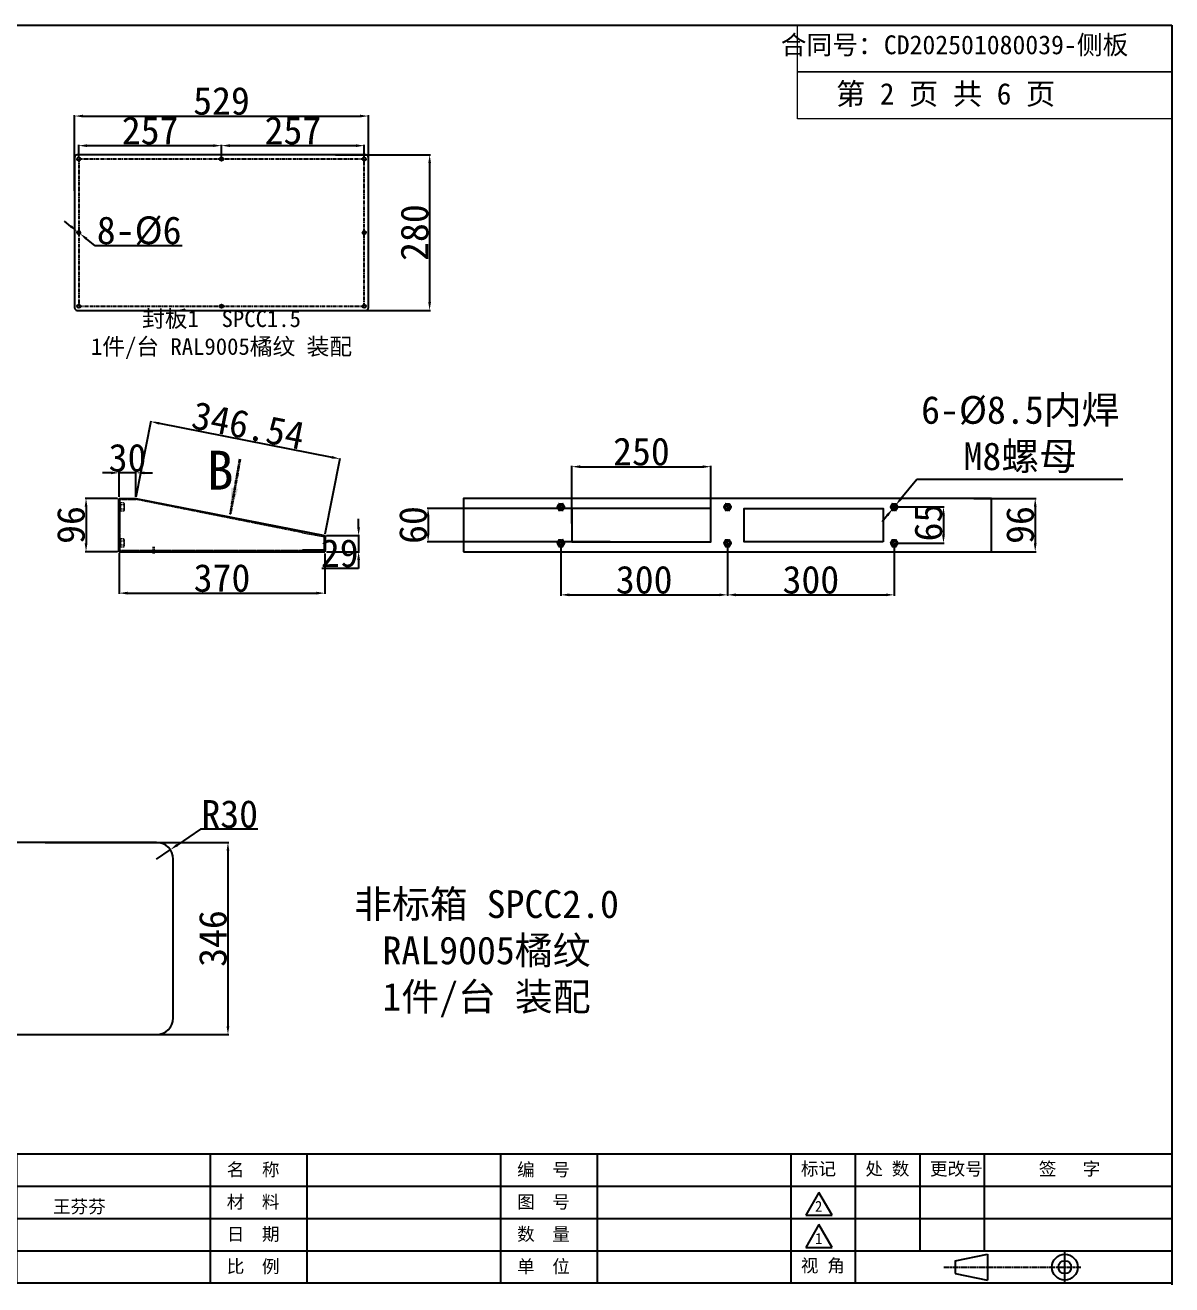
# Model space of a CAD drawing. Header units: millimetres. Extents: x 7760 to 23106, y -3343 to 6769.
# Drawn here: x 17479 to 19543, y 3374 to 5642 of the extents above; entities that cross this region are included whole.
import ezdxf

# ---------------------------------------------------------------- set-up
doc = ezdxf.new("R2010")
doc.units = ezdxf.units.MM
for name, pattern in [('ACAD_ISO04W100', [30, 24, -3, 0, -3]), ('ACAD_ISO08W100', [36, 24, -3, 6, -3]), ('ACBSITGL', [3, 2, -1]), ('ACISOWELD', [3, 2, -1]), ('AD_LTYPE6 0 mm', [16, 13, -1, 1, -1]), ('CENTER', [10.16, 6.35, -1.27, 1.27, -1.27]), ('DASHED', [0.75, 0.5, -0.25]), ('HIDDEN', [1.905, 1.27, -0.635]), ('PHANTOM', [12.7, 6.35, -1.27, 1.27, -1.27, 1.27, -1.27])]:
    doc.linetypes.add(name, pattern=pattern)
for name, color, linetype in [('6文字层', 3, 'Continuous'), ('shixian', 7, 'Continuous'), ('tukuang', 7, 'Continuous'), ('xuxian1', 6, 'ACAD_ISO04W100'), ('zhongxingxian', 1, 'ACAD_ISO08W100'), ('标注', 136, 'Continuous')]:
    doc.layers.add(name, color=color, linetype=linetype)
for name, color, linetype, lineweight in [('ACADxuxian1', 6, 'AD_LTYPE6 0 mm', 0), ('ACAD注释层', 3, 'Continuous', 0), ('图框', 7, 'Continuous', 15)]:
    doc.layers.add(name, color=color, linetype=linetype, lineweight=lineweight)
doc.styles.add('SLDTEXTSTYLE0', font='')
doc.styles.get("Standard").update_dxf_attribs({"font": ''})
doc.styles.get('SLDTEXTSTYLE0').set_extended_font_data('宋体')
doc.styles.get('Standard').set_extended_font_data('SimSun')
doc.dimstyles.new('50#', dxfattribs={"dimtxt": 50, "dimasz": 15, "dimexe": 1.5, "dimexo": 3, "dimgap": 2, "dimtad": 1, "dimtoh": 1, "dimzin": 12, "dimdsep": 46, "dimtxsty": 'Standard', "dimcen": 20, "dimclrd": 3, "dimclre": 3, "dimclrt": 7, "dimadec": 0, "dimazin": 3, "dimtfac": 1, "dimtmove": 0, "dimatfit": 3, "dimfxl": 0, "dimarcsym": 0})

# ---------------------------------------------------------------- blocks, each defined once
blk = doc.blocks.new('*D62')
at = {"color": 3, "lineweight": -2}
for p, q in [((17645.6, 4790.1), (17587.4, 4790.1)), ((17588.9, 4775.1), (17588.9, 4709.1)), ((17645.6, 4694.1), (17587.4, 4694.1))]:
    blk.add_line(p, q, dxfattribs=at)
at = {"color": 3}
for points in [[(17591.4, 4775.1), (17586.4, 4775.1), (17588.9, 4790.1)], [(17586.4, 4709.1), (17591.4, 4709.1), (17588.9, 4694.1)]]:
    blk.add_solid(points, dxfattribs=at)
at = {"layer": 'Defpoints', "color": 0}
for p in [(17648.6, 4790.1), (17588.9, 4694.1), (17648.6, 4694.1)]:
    blk.add_point(p, dxfattribs=at)
at = {"color": 7, "insert": (17561.9, 4742.1), "char_height": 50, "attachment_point": 5, "rotation": 90}
blk.add_mtext('96', dxfattribs=at)
blk = doc.blocks.new('*D63')
at = {"color": 3, "lineweight": -2}
for p, q in [((17648.6, 4692.1), (17648.6, 4618)), ((18018.6, 4691.1), (18018.6, 4618)), ((17663.6, 4619.5), (18003.6, 4619.5))]:
    blk.add_line(p, q, dxfattribs=at)
at = {"color": 3}
for points in [[(17663.6, 4622), (17663.6, 4617), (17648.6, 4619.5)], [(18003.6, 4617), (18003.6, 4622), (18018.6, 4619.5)]]:
    blk.add_solid(points, dxfattribs=at)
at = {"layer": 'Defpoints', "color": 0}
for p in [(17648.6, 4695.1), (18018.6, 4694.1), (18018.6, 4619.5)]:
    blk.add_point(p, dxfattribs=at)
at = {"color": 7, "insert": (17833.6, 4646.5), "char_height": 50, "attachment_point": 5}
blk.add_mtext('370', dxfattribs=at)
blk = doc.blocks.new('*D64')
at = {"color": 3, "lineweight": -2}
for p, q in [((17794.7, 4194.5), (17752.9, 4166)), ((17898.1, 4194.5), (17794.7, 4194.5)), ((17715.8, 4140.7), (17740.5, 4157.6))]:
    blk.add_line(p, q, dxfattribs=at)
at = {"color": 3}
blk.add_solid([(17751.5, 4168.1), (17754.4, 4164), (17740.5, 4157.6)], dxfattribs=at)
at = {"layer": 'Defpoints', "color": 0}
for p in [(17740.5, 4157.6), (17715.8, 4140.7)]:
    blk.add_point(p, dxfattribs=at)
at = {"color": 7, "insert": (17847.4, 4221.5), "char_height": 50, "attachment_point": 5}
blk.add_mtext('R30', dxfattribs=at)
blk = doc.blocks.new('*D65')
at = {"color": 3, "lineweight": -2}
for p, q in [((17679.2, 4793), (17706.1, 4929.6)), ((17720.5, 4925.2), (18031.1, 4864)), ((18019.2, 4726), (18046.1, 4862.6))]:
    blk.add_line(p, q, dxfattribs=at)
at = {"color": 3}
for points in [[(17721, 4927.7), (17720, 4922.8), (17705.8, 4928.1)], [(18030.6, 4861.6), (18031.6, 4866.5), (18045.8, 4861.1)]]:
    blk.add_solid(points, dxfattribs=at)
at = {"layer": 'Defpoints', "color": 0}
for p in [(18045.8, 4861.1), (17678.6, 4790.1), (18018.6, 4723.1)]:
    blk.add_point(p, dxfattribs=at)
at = {"color": 7, "insert": (17881, 4921.1), "char_height": 50, "attachment_point": 5, "rotation": 348.8522}
blk.add_mtext('346.54', dxfattribs=at)
blk = doc.blocks.new('*D72')
at = {"color": 3, "lineweight": -2}
for p, q in [((17568.2, 5343.7), (17568.2, 5479.8)), ((17583.2, 5478.3), (18082.2, 5478.3)), ((18097.2, 5343.7), (18097.2, 5479.8))]:
    blk.add_line(p, q, dxfattribs=at)
at = {"color": 3}
for points in [[(17583.2, 5480.8), (17583.2, 5475.8), (17568.2, 5478.3)], [(18082.2, 5475.8), (18082.2, 5480.8), (18097.2, 5478.3)]]:
    blk.add_solid(points, dxfattribs=at)
at = {"layer": 'Defpoints', "color": 0}
for p in [(18097.2, 5478.3), (17568.2, 5340.7), (18097.2, 5340.7)]:
    blk.add_point(p, dxfattribs=at)
at = {"color": 7, "insert": (17832.7, 5505.3), "char_height": 50, "attachment_point": 5}
blk.add_mtext('529', dxfattribs=at)
blk = doc.blocks.new('*D73')
at = {"color": 3, "lineweight": -2}
for p, q in [((18037.9, 5408.5), (18208.8, 5408.5)), ((18207.3, 5393.5), (18207.3, 5143.5)), ((18037.9, 5128.5), (18208.8, 5128.5))]:
    blk.add_line(p, q, dxfattribs=at)
at = {"color": 3}
for points in [[(18209.8, 5393.5), (18204.8, 5393.5), (18207.3, 5408.5)], [(18204.8, 5143.5), (18209.8, 5143.5), (18207.3, 5128.5)]]:
    blk.add_solid(points, dxfattribs=at)
at = {"layer": 'Defpoints', "color": 0}
for p in [(18034.9, 5408.5), (18034.9, 5128.5), (18207.3, 5128.5)]:
    blk.add_point(p, dxfattribs=at)
at = {"color": 7, "insert": (18180.3, 5268.5), "char_height": 50, "attachment_point": 5, "rotation": 90}
blk.add_mtext('280', dxfattribs=at)
blk = doc.blocks.new('*D74')
at = {"color": 3, "lineweight": -2}
for p, q in [((17575.7, 5404), (17575.7, 5426.5)), ((17590.7, 5425), (17817.7, 5425)), ((17832.7, 5404), (17832.7, 5426.5))]:
    blk.add_line(p, q, dxfattribs=at)
at = {"color": 3}
for points in [[(17590.7, 5427.5), (17590.7, 5422.5), (17575.7, 5425)], [(17817.7, 5422.5), (17817.7, 5427.5), (17832.7, 5425)]]:
    blk.add_solid(points, dxfattribs=at)
at = {"layer": 'Defpoints', "color": 0}
for p in [(17832.7, 5425), (17575.7, 5401), (17832.7, 5401)]:
    blk.add_point(p, dxfattribs=at)
at = {"color": 7, "insert": (17704.2, 5452), "char_height": 50, "attachment_point": 5}
blk.add_mtext('257', dxfattribs=at)
blk = doc.blocks.new('*D75')
at = {"color": 3, "lineweight": -2}
for p, q in [((17832.7, 5404), (17832.7, 5426.5)), ((17847.7, 5425), (18074.7, 5425)), ((18089.7, 5404), (18089.7, 5426.5))]:
    blk.add_line(p, q, dxfattribs=at)
at = {"color": 3}
for points in [[(17847.7, 5427.5), (17847.7, 5422.5), (17832.7, 5425)], [(18074.7, 5422.5), (18074.7, 5427.5), (18089.7, 5425)]]:
    blk.add_solid(points, dxfattribs=at)
at = {"layer": 'Defpoints', "color": 0}
for p in [(18089.7, 5425), (17832.7, 5401), (18089.7, 5401)]:
    blk.add_point(p, dxfattribs=at)
at = {"color": 7, "insert": (17961.2, 5452), "char_height": 50, "attachment_point": 5}
blk.add_mtext('257', dxfattribs=at)
blk = doc.blocks.new('*D78')
at = {"color": 3, "lineweight": -2}
for p, q in [((17561.7, 5279.7), (17550, 5289.1)), ((17573.4, 5270.3), (17578, 5266.6)), ((17605.4, 5244.6), (17589.7, 5257.2)), ((17761.6, 5244.6), (17605.4, 5244.6))]:
    blk.add_line(p, q, dxfattribs=at)
at = {"color": 3}
for points in [[(17560.1, 5277.8), (17563.2, 5281.7), (17573.4, 5270.3)], [(17591.3, 5259.2), (17588.2, 5255.3), (17578, 5266.6)]]:
    blk.add_solid(points, dxfattribs=at)
at = {"layer": 'Defpoints', "color": 0}
for p in [(17573.4, 5270.3), (17578, 5266.6)]:
    blk.add_point(p, dxfattribs=at)
at = {"color": 7, "insert": (17684.5, 5271.6), "char_height": 50, "attachment_point": 5}
blk.add_mtext('8-%%c6', dxfattribs=at)
blk = doc.blocks.new('*D79')
at = {"color": 3, "lineweight": -2}
for p, q in [((17515.3, 4170.7), (17845.8, 4170.7)), ((17844.3, 4155.7), (17844.3, 3839.7)), ((17515.3, 3824.7), (17845.8, 3824.7))]:
    blk.add_line(p, q, dxfattribs=at)
at = {"color": 3}
for points in [[(17846.8, 4155.7), (17841.8, 4155.7), (17844.3, 4170.7)], [(17841.8, 3839.7), (17846.8, 3839.7), (17844.3, 3824.7)]]:
    blk.add_solid(points, dxfattribs=at)
at = {"layer": 'Defpoints', "color": 0}
for p in [(17512.3, 4170.7), (17512.3, 3824.7), (17844.3, 3824.7)]:
    blk.add_point(p, dxfattribs=at)
at = {"color": 7, "insert": (17817.3, 3997.7), "char_height": 50, "attachment_point": 5, "rotation": 90}
blk.add_mtext('346', dxfattribs=at)
blk = doc.blocks.new('*D80')
at = {"color": 3, "lineweight": -2}
for p, q in [((18463.5, 4745.1), (18463.5, 4848.6)), ((18478.5, 4847.1), (18698.5, 4847.1)), ((18713.5, 4745.1), (18713.5, 4848.6))]:
    blk.add_line(p, q, dxfattribs=at)
at = {"color": 3}
for points in [[(18478.5, 4849.6), (18478.5, 4844.6), (18463.5, 4847.1)], [(18698.5, 4844.6), (18698.5, 4849.6), (18713.5, 4847.1)]]:
    blk.add_solid(points, dxfattribs=at)
at = {"layer": 'Defpoints', "color": 0}
for p in [(18713.5, 4847.1), (18463.5, 4742.1), (18713.5, 4742.1)]:
    blk.add_point(p, dxfattribs=at)
at = {"color": 7, "insert": (18588.5, 4874.1), "char_height": 50, "attachment_point": 5}
blk.add_mtext('250', dxfattribs=at)
blk = doc.blocks.new('*D81')
at = {"color": 3, "lineweight": -2}
for p, q in [((18532.2, 4772.1), (18203.1, 4772.1)), ((18204.6, 4757.1), (18204.6, 4727.1)), ((18532.2, 4712.1), (18203.1, 4712.1))]:
    blk.add_line(p, q, dxfattribs=at)
at = {"color": 3}
for points in [[(18207.1, 4757.1), (18202.1, 4757.1), (18204.6, 4772.1)], [(18202.1, 4727.1), (18207.1, 4727.1), (18204.6, 4712.1)]]:
    blk.add_solid(points, dxfattribs=at)
at = {"layer": 'Defpoints', "color": 0}
for p in [(18535.2, 4772.1), (18204.6, 4712.1), (18535.2, 4712.1)]:
    blk.add_point(p, dxfattribs=at)
at = {"color": 7, "insert": (18177.6, 4742.1), "char_height": 50, "attachment_point": 5, "rotation": 90}
blk.add_mtext('60', dxfattribs=at)
blk = doc.blocks.new('*D82')
at = {"color": 3, "lineweight": -2}
for p, q in [((18443.5, 4706.6), (18443.5, 4614.9)), ((18743.5, 4706.6), (18743.5, 4614.9)), ((18458.5, 4616.4), (18728.5, 4616.4))]:
    blk.add_line(p, q, dxfattribs=at)
at = {"color": 3}
for points in [[(18458.5, 4618.9), (18458.5, 4613.9), (18443.5, 4616.4)], [(18728.5, 4613.9), (18728.5, 4618.9), (18743.5, 4616.4)]]:
    blk.add_solid(points, dxfattribs=at)
at = {"layer": 'Defpoints', "color": 0}
for p in [(18443.5, 4709.6), (18743.5, 4709.6), (18743.5, 4616.4)]:
    blk.add_point(p, dxfattribs=at)
at = {"color": 7, "insert": (18593.5, 4643.4), "char_height": 50, "attachment_point": 5}
blk.add_mtext('300', dxfattribs=at)
blk = doc.blocks.new('*D83')
at = {"color": 3, "lineweight": -2}
for p, q in [((18743.5, 4706.6), (18743.5, 4614.9)), ((19043.5, 4706.6), (19043.5, 4614.9)), ((18758.5, 4616.4), (19028.5, 4616.4))]:
    blk.add_line(p, q, dxfattribs=at)
at = {"color": 3}
for points in [[(18758.5, 4618.9), (18758.5, 4613.9), (18743.5, 4616.4)], [(19028.5, 4613.9), (19028.5, 4618.9), (19043.5, 4616.4)]]:
    blk.add_solid(points, dxfattribs=at)
at = {"layer": 'Defpoints', "color": 0}
for p in [(18743.5, 4709.6), (19043.5, 4709.6), (19043.5, 4616.4)]:
    blk.add_point(p, dxfattribs=at)
at = {"color": 7, "insert": (18893.5, 4643.4), "char_height": 50, "attachment_point": 5}
blk.add_mtext('300', dxfattribs=at)
blk = doc.blocks.new('*D84')
at = {"color": 3, "lineweight": -2}
for p, q in [((19084, 4824.1), (19055.7, 4789.5)), ((19455, 4824.1), (19084, 4824.1)), ((19040.8, 4771.3), (19046.2, 4777.9)), ((19031.3, 4759.7), (19021.8, 4748.1))]:
    blk.add_line(p, q, dxfattribs=at)
at = {"color": 3}
for points in [[(19053.7, 4791.1), (19057.6, 4787.9), (19046.2, 4777.9)], [(19033.2, 4758.1), (19029.4, 4761.2), (19040.8, 4771.3)]]:
    blk.add_solid(points, dxfattribs=at)
at = {"layer": 'Defpoints', "color": 0}
for p in [(19040.8, 4771.3), (19046.2, 4777.9)]:
    blk.add_point(p, dxfattribs=at)
at = {"color": 7, "insert": (19270.5, 4904.9), "char_height": 50, "attachment_point": 5}
blk.add_mtext('6-%%c8.5内焊\\PM8螺母', dxfattribs=at)
blk = doc.blocks.new('*D85')
at = {"color": 3, "lineweight": -2}
for p, q in [((17633.6, 4836), (17618.6, 4836)), ((17648.6, 4793.1), (17648.6, 4837.5)), ((17678.6, 4836), (17648.6, 4836)), ((17678.6, 4793.1), (17678.6, 4837.5)), ((17693.6, 4836), (17708.6, 4836))]:
    blk.add_line(p, q, dxfattribs=at)
at = {"color": 3}
for points in [[(17633.6, 4833.5), (17633.6, 4838.5), (17648.6, 4836)], [(17693.6, 4838.5), (17693.6, 4833.5), (17678.6, 4836)]]:
    blk.add_solid(points, dxfattribs=at)
at = {"layer": 'Defpoints', "color": 0}
for p in [(17648.6, 4836), (17648.6, 4790.1), (17678.6, 4790.1)]:
    blk.add_point(p, dxfattribs=at)
at = {"color": 7, "insert": (17663.6, 4863), "char_height": 50, "attachment_point": 5}
blk.add_mtext('30', dxfattribs=at)
blk = doc.blocks.new('JDJH')
for p, q in [((12358.9, 1732.7), (12358.9, 1997.3)), ((12557.3, 1732.7), (12557.3, 1997.3)), ((12954.3, 1732.7), (12954.3, 1997.3)), ((13152.7, 1732.7), (13152.7, 1997.3)), ((13549.7, 1732.7), (13549.7, 1997.3)), ((13748.1, 1732.7), (13748.1, 1997.3)), ((14145.1, 1732.7), (14145.1, 1997.3)), ((14277.4, 1732.7), (14277.4, 1997.3)), ((14409.7, 1798.8), (14409.7, 1997.3)), ((14542, 1798.8), (14542, 1997.3)), ((14925.7, 1931.2), (12358.9, 1931.2)), ((14202.2, 1919.2), (14175.2, 1872.5)), ((14229.1, 1872.5), (14202.2, 1919.2)), ((14925.7, 1865), (12358.9, 1865)), ((14175.2, 1872.5), (14229.1, 1872.5)), ((14202.2, 1853.1), (14175.2, 1806.3)), ((14229.1, 1806.3), (14202.2, 1853.1)), ((14925.7, 1798.8), (12358.9, 1798.8)), ((14175.2, 1806.3), (14229.1, 1806.3)), ((14481.6, 1779), (14547.8, 1792.2)), ((14547.8, 1792.2), (14547.8, 1739.3)), ((14706.4, 1732.7), (14706.4, 1798.8)), ((14481.6, 1779), (14481.6, 1752.5)), ((14481.6, 1752.5), (14547.8, 1739.3))]:
    blk.add_line(p, q)
for radius in [26.5, 13.2]:
    blk.add_circle((14706.4, 1765.8), radius)
at = {"layer": 'tukuang', "linetype": 'ByBlock'}
blk.add_line((14925.7, 1997.3), (11168, 1997.3), dxfattribs=at)
at = {"layer": 'xuxian1', "linetype": 'ByBlock'}
for p, q in [((11168, 1732.7), (11168, 4312.8)), ((11168, 4312.8), (14925.7, 4312.8)), ((11589.4, 4075), (11589.4, 4312.8)), ((14925.7, 4312.8), (14925.7, 1732.7)), ((11168, 4075), (11589.4, 4075)), ((14925.7, 1732.7), (11168, 1732.7))]:
    blk.add_line(p, q, dxfattribs=at)
at = {"layer": 'zhongxingxian', "ltscale": 0.5}
blk.add_line((14458.1, 1765.8), (14739.5, 1765.8), dxfattribs=at)
for s, p in [('2', (14194, 1879.4)), ('1', (14194, 1813.2))]:
    blk.add_text(s, height=22.3).set_placement(p)
at = {"insert": (11324.8, 1926.5), "char_height": 80, "width": 1615.999, "attachment_point": 1}
blk.add_mtext('{\\fSimSun|b0|i0|c134|p2;好夫满机柜}', dxfattribs=at)
at = {"layer": '6文字层', "insert": (11200.1, 4291.9), "char_height": 30, "width": 784.033, "attachment_point": 1}
blk.add_mtext('{\\fSimSun|b0|i0|c134|p2;\\W0.9;\\C1;需方供图与本图或有差\\P异,生产图以此图为准.\\P★ 现场若有嵌入安装\\P需求，务必提前声明。}', dxfattribs=at)
at = {"layer": 'shixian', "char_height": 26.46, "width": 238.071, "attachment_point": 1}
for s, insert in [('设  计', (12392.5, 1979.1)), ('名  称', (12987.9, 1979.1)), ('编  号', (13583.3, 1979.1)), ('标记', (14165.1, 1980.7)), ('处 数', (14297.4, 1980.7)), ('更改号', (14429.7, 1980.7)), ('签   字', (14652.9, 1980.7)), ('制  图', (12392.5, 1912.9)), ('材  料', (12987.9, 1912.9)), ('图  号', (13583.3, 1912.9)), ('王芬芬', (12631.5, 1903.3)), ('审  核', (12392.5, 1846.8)), ('日  期', (12987.9, 1846.8)), ('数  量', (13583.3, 1846.8)), ('工  艺', (12392.5, 1780.6)), ('比  例', (12987.9, 1780.6)), ('单  位', (13583.3, 1780.6)), ('视 角', (14165.1, 1782.2))]:
    blk.add_mtext(s, dxfattribs=dict(at, insert=insert))
blk = doc.blocks.new('*D156')
at = {"color": 3, "lineweight": -2}
for p, q in [((18079.5, 4738.1), (18079.5, 4753.1)), ((18021.6, 4723.1), (18081, 4723.1)), ((18079.5, 4723.1), (18079.5, 4694.1)), ((18021.6, 4694.1), (18081, 4694.1)), ((18079.5, 4679.1), (18079.5, 4664.1)), ((18079.5, 4664.1), (18013.5, 4664.1))]:
    blk.add_line(p, q, dxfattribs=at)
at = {"color": 3}
for points in [[(18077, 4738.1), (18082, 4738.1), (18079.5, 4723.1)], [(18082, 4679.1), (18077, 4679.1), (18079.5, 4694.1)]]:
    blk.add_solid(points, dxfattribs=at)
at = {"layer": 'Defpoints', "color": 0}
for p in [(18018.6, 4723.1), (18018.6, 4694.1), (18079.5, 4694.1)]:
    blk.add_point(p, dxfattribs=at)
at = {"color": 7, "insert": (18045.5, 4691.1), "char_height": 50, "attachment_point": 5}
blk.add_mtext('29', dxfattribs=at)
blk = doc.blocks.new('*D159')
at = {"color": 3, "lineweight": -2}
for p, q in [((19046.5, 4774.6), (19133.7, 4774.6)), ((19132.2, 4759.6), (19132.2, 4724.6)), ((19046.5, 4709.6), (19133.7, 4709.6))]:
    blk.add_line(p, q, dxfattribs=at)
at = {"color": 3}
for points in [[(19134.7, 4759.6), (19129.7, 4759.6), (19132.2, 4774.6)], [(19129.7, 4724.6), (19134.7, 4724.6), (19132.2, 4709.6)]]:
    blk.add_solid(points, dxfattribs=at)
at = {"layer": 'Defpoints', "color": 0}
for p in [(19043.5, 4774.6), (19043.5, 4709.6), (19132.2, 4709.6)]:
    blk.add_point(p, dxfattribs=at)
at = {"color": 7, "insert": (19105.2, 4746.6), "char_height": 50, "attachment_point": 5, "rotation": 90}
blk.add_mtext('65', dxfattribs=at)
blk = doc.blocks.new('*D160')
at = {"color": 3, "lineweight": -2}
for p, q in [((19187, 4790.1), (19298.8, 4790.1)), ((19297.3, 4775.1), (19297.3, 4709.1)), ((19187, 4694.1), (19298.8, 4694.1))]:
    blk.add_line(p, q, dxfattribs=at)
at = {"color": 3}
for points in [[(19299.8, 4775.1), (19294.8, 4775.1), (19297.3, 4790.1)], [(19294.8, 4709.1), (19299.8, 4709.1), (19297.3, 4694.1)]]:
    blk.add_solid(points, dxfattribs=at)
at = {"layer": 'Defpoints', "color": 0}
for p in [(19184, 4790.1), (19184, 4694.1), (19297.3, 4694.1)]:
    blk.add_point(p, dxfattribs=at)
at = {"color": 7, "insert": (19270.3, 4742.1), "char_height": 50, "attachment_point": 5, "rotation": 90}
blk.add_mtext('96', dxfattribs=at)
blk = doc.blocks.new('SW_CENTERMARKSYMBOL_0')
at = {"layer": '图框', "color": 0}
for p, q in [((-5, 0), (-6.75, 0)), ((0, 0), (-2.5, 0)), ((0, 5), (0, 6.75)), ((0, 0), (0, 2.5)), ((0, 0), (0, -2.5)), ((0, 0), (2.5, 0)), ((5, 0), (6.75, 0)), ((0, -5), (0, -6.75))]:
    blk.add_line(p, q, dxfattribs=at)
blk = doc.blocks.new('zw$1F4F')
at = {"color": 2, "linetype": 'DASHED', "lineweight": 15}
for radius in [6.12, 4, 3.32]:
    blk.add_circle((7.5, 6.8), radius, dxfattribs=at)
for points, knots in [([(3.8, 13.2), (3.4, 12.7), (3.1, 12.2), (2.5, 11.1), (2.2, 10.6), (1.7, 9.7), (1.6, 9.5), (1.2, 8.9), (1.1, 8.6), (0.6, 7.8), (0.3, 7.3), (0, 6.8)], [0, 0, 0, 0, 0.25, 0.25, 0.5, 0.5, 0.625, 0.625, 0.75, 0.75, 1, 1, 1, 1]), ([(0, 6.8), (0.3, 6.2), (0.6, 5.7), (1.2, 4.6), (1.6, 4.1), (2, 3.2), (2.2, 3), (2.5, 2.4), (2.7, 2.1), (3.1, 1.3), (3.4, 0.8), (3.8, 0.2)], [0, 0, 0, 0, 0.25, 0.25, 0.5, 0.5, 0.625, 0.625, 0.75, 0.75, 1, 1, 1, 1]), ([(3.8, 13.2), (4.4, 13.2), (5, 13.2), (6.2, 13.2), (6.9, 13.2), (8.1, 13.2), (8.8, 13.2), (10, 13.2), (10.7, 13.2), (11.3, 13.2)], [0, 0, 0, 0, 0.25, 0.25, 0.5, 0.5, 0.75, 0.75, 1, 1, 1, 1]), ([(3.8, 0.2), (4.4, 0.2), (5, 0.2), (6.2, 0.2), (6.9, 0.2), (8.1, 0.2), (8.8, 0.2), (10, 0.2), (10.7, 0.2), (11.3, 0.2)], [0, 0, 0, 0, 0.25, 0.25, 0.5, 0.5, 0.75, 0.75, 1, 1, 1, 1]), ([(15, 6.8), (14.7, 7.3), (14.4, 7.8), (13.8, 8.9), (13.5, 9.4), (13, 10.3), (12.8, 10.5), (12.5, 11.1), (12.3, 11.4), (11.9, 12.2), (11.6, 12.7), (11.3, 13.2)], [0, 0, 0, 0, 0.25, 0.25, 0.5, 0.5, 0.625, 0.625, 0.75, 0.75, 1, 1, 1, 1]), ([(11.3, 0.2), (11.6, 0.8), (11.9, 1.3), (12.5, 2.4), (12.8, 2.9), (13.3, 3.8), (13.5, 4), (13.8, 4.6), (13.9, 4.9), (14.4, 5.7), (14.7, 6.2), (15, 6.8)], [0, 0, 0, 0, 0.25, 0.25, 0.5, 0.5, 0.625, 0.625, 0.75, 0.75, 1, 1, 1, 1])]:
    blk.add_open_spline(points, degree=3, knots=knots, dxfattribs=at)
at = {"layer": '标注', "color": 2, "linetype": 'DASHED'}
blk.add_blockref('SW_CENTERMARKSYMBOL_0', (7.5, 6.8), dxfattribs=at)
blk = doc.blocks.new('zw$A5A8')
at = {"color": 2, "linetype": 'ACISOWELD', "lineweight": 15}
for p, q in [((1.4, 6.8), (0, 6)), ((0, 6), (0, 0.8)), ((0, 0.8), (1.4, 0)), ((1.4, 6.8), (13.6, 6.8)), ((1.4, 0), (13.6, 0)), ((3.8, 6), (3.8, 0.8)), ((11.3, 6), (11.3, 0.8)), ((15, 6), (13.6, 6.8)), ((13.6, 0), (15, 0.8)), ((15, 6), (15, 0.8))]:
    blk.add_line(p, q, dxfattribs=at)
for points, knots in [([(0, 6), (0.3, 6.2), (0.6, 6.3), (1.2, 6.5), (1.6, 6.6), (2, 6.6), (2.2, 6.6), (2.5, 6.5), (2.7, 6.5), (3.1, 6.3), (3.4, 6.2), (3.8, 6)], [0, 0, 0, 0, 0.25, 0.25, 0.5, 0.5, 0.625, 0.625, 0.75, 0.75, 1, 1, 1, 1]), ([(3.8, 0.8), (3.4, 0.6), (3.1, 0.5), (2.5, 0.3), (2.2, 0.2), (1.7, 0.2), (1.6, 0.2), (1.2, 0.3), (1.1, 0.3), (0.6, 0.5), (0.3, 0.6), (0, 0.8)], [0, 0, 0, 0, 0.25, 0.25, 0.5, 0.5, 0.625, 0.625, 0.75, 0.75, 1, 1, 1, 1]), ([(3.8, 6), (4.4, 6.2), (5, 6.3), (6.2, 6.5), (6.9, 6.6), (8.1, 6.6), (8.8, 6.5), (10, 6.3), (10.7, 6.2), (11.3, 6)], [0, 0, 0, 0, 0.25, 0.25, 0.5, 0.5, 0.75, 0.75, 1, 1, 1, 1]), ([(3.8, 0.8), (4.4, 0.6), (5, 0.5), (6.2, 0.3), (6.9, 0.2), (8.1, 0.2), (8.8, 0.3), (10, 0.5), (10.7, 0.6), (11.3, 0.8)], [0, 0, 0, 0, 0.25, 0.25, 0.5, 0.5, 0.75, 0.75, 1, 1, 1, 1]), ([(11.3, 6), (11.6, 6.2), (11.9, 6.3), (12.5, 6.5), (12.8, 6.6), (13.3, 6.6), (13.5, 6.6), (13.8, 6.5), (13.9, 6.5), (14.4, 6.3), (14.7, 6.2), (15, 6)], [0, 0, 0, 0, 0.25, 0.25, 0.5, 0.5, 0.625, 0.625, 0.75, 0.75, 1, 1, 1, 1]), ([(15, 0.8), (14.7, 0.6), (14.4, 0.5), (13.8, 0.3), (13.5, 0.2), (13, 0.2), (12.8, 0.2), (12.5, 0.3), (12.3, 0.3), (11.9, 0.5), (11.6, 0.6), (11.3, 0.8)], [0, 0, 0, 0, 0.25, 0.25, 0.5, 0.5, 0.625, 0.625, 0.75, 0.75, 1, 1, 1, 1])]:
    blk.add_open_spline(points, degree=3, knots=knots, dxfattribs=at)

msp = doc.modelspace()

# ---------------------------------------------------------------- linework, layer by layer
at = {"color": 0, "linetype": 'HIDDEN', "lineweight": 18}
msp.add_line((17865.718, 4860.8709), (17848.1385, 4760.8033), dxfattribs=at)
msp.add_line((17865.718, 4860.8709), (17848.1385, 4760.8033), dxfattribs=at)
at = {"color": 0, "linetype": 'PHANTOM', "lineweight": 35}
msp.add_line((17865.718, 4860.8709), (17848.1385, 4760.8033), dxfattribs=at)
at = {"color": 7, "linetype": 'Continuous', "lineweight": 35}
for p, q in [((17648.5901, 4696.0677), (17648.5901, 4790.0677)), ((18018.5901, 4723.0677), (18018.5901, 4696.0677)), ((17648.5901, 4694.0677), (17648.5901, 4696.0677)), ((17688.5901, 4694.0677), (17648.5901, 4694.0677)), ((17978.5901, 4694.0677), (17688.5901, 4694.0677)), ((18018.5901, 4696.0677), (17978.5901, 4696.0677)), ((18018.5901, 4694.0677), (17978.5901, 4694.0677)), ((18018.5901, 4694.0677), (18018.5901, 4696.0677))]:
    msp.add_line(p, q, dxfattribs=at)
for p, q in [((17648.5901, 4790.0677), (17678.5901, 4790.0677)), ((17678.5901, 4790.0677), (18018.5901, 4723.0677))]:
    msp.add_line(p, q)
at = {"color": 7, "linetype": 'HIDDEN', "lineweight": 18}
for p, q in [((17648.5901, 4788.0677), (17678.5901, 4788.0677)), ((17650.5901, 4696.0677), (17650.5901, 4787.6857)), ((17978.5901, 4728.0641), (17678.5901, 4788.0677)), ((18016.5901, 4721.3885), (18016.5901, 4696.0677)), ((17688.5901, 4696.0677), (17648.5901, 4696.0677)), ((17978.5901, 4696.0677), (17688.5901, 4696.0677)), ((17718.5901, 4694.0677), (17718.5901, 4696.0677)), ((17968.5901, 4696.0677), (17968.5901, 4694.0677))]:
    msp.add_line(p, q, dxfattribs=at)
at = {"color": 1, "linetype": 'CENTER', "lineweight": 35}
msp.add_line((17711.0901, 4690.5269), (17711.0901, 4703.124), dxfattribs=at)
for points in [[(17573.1932, 5128.4664), (18092.1932, 5128.4664, 0.414213562), (18097.1932, 5133.4664), (18097.1932, 5403.4664, 0.414213562), (18092.1932, 5408.4664), (17573.1932, 5408.4664, 0.414213562), (17568.1932, 5403.4664), (17568.1932, 5133.4664, 0.414213562)], [(16825.7638, 3824.6932), (17715.7638, 3824.6932, 0.414213562), (17745.7638, 3854.6932), (17745.7638, 4140.6932, 0.414213562), (17715.7638, 4170.6932), (16825.7638, 4170.6932, 0.414213562), (16795.7638, 4140.6932), (16795.7638, 3854.6932, 0.414213562)]]:
    msp.add_lwpolyline(points, format="xyb", close=True)
at = {"color": 1, "linetype": 'CENTER'}
msp.add_lwpolyline([(17575.6932, 5135.9664), (18089.6932, 5135.9664), (18089.6932, 5400.9664), (17575.6932, 5400.9664)], close=True, dxfattribs=at)
for points in [[(18268.4937, 4694.0677), (19218.4937, 4694.0677), (19218.4937, 4790.0677), (18268.4937, 4790.0677)], [(18463.4937, 4712.0677), (18713.4937, 4712.0677), (18713.4937, 4772.0677), (18463.4937, 4772.0677)], [(19023.4937, 4712.0677), (18773.4937, 4712.0677), (18773.4937, 4772.0677), (19023.4937, 4772.0677)]]:
    msp.add_lwpolyline(points, close=True)
at = {"color": 2, "linetype": 'ACBSITGL'}
for points in [[(18449.6669, 4774.5677), (18446.5803, 4779.9138), (18440.4071, 4779.9138), (18437.3205, 4774.5677), (18440.4071, 4769.2216), (18446.5803, 4769.2216)], [(18749.6669, 4774.5677), (18746.5803, 4779.9138), (18740.4071, 4779.9138), (18737.3205, 4774.5677), (18740.4071, 4769.2216), (18746.5803, 4769.2216)], [(19049.6669, 4774.5677), (19046.5803, 4779.9138), (19040.4071, 4779.9138), (19037.3205, 4774.5677), (19040.4071, 4769.2216), (19046.5803, 4769.2216)], [(18449.6669, 4709.5677), (18446.5803, 4704.2216), (18440.4071, 4704.2216), (18437.3205, 4709.5677), (18440.4071, 4714.9138), (18446.5803, 4714.9138)], [(18749.6669, 4709.5677), (18746.5803, 4704.2216), (18740.4071, 4704.2216), (18737.3205, 4709.5677), (18740.4071, 4714.9138), (18746.5803, 4714.9138)], [(19049.6669, 4709.5677), (19046.5803, 4704.2216), (19040.4071, 4704.2216), (19037.3205, 4709.5677), (19040.4071, 4714.9138), (19046.5803, 4714.9138)]]:
    msp.add_lwpolyline(points, close=True, dxfattribs=at)
at = {"color": 7, "linetype": 'HIDDEN', "lineweight": 18, "flags": 128}
msp.add_lwpolyline([(17978.5901, 4728.0641), (17982.3148, 4727.4098), (17986.0036, 4726.7618), (17989.6209, 4726.1262), (17993.1321, 4725.5094), (17996.5032, 4724.9172), (17999.7018, 4724.3553), (18002.697, 4723.8291), (18005.4602, 4723.3437), (18007.9645, 4722.9037), (18010.186, 4722.5135), (18012.1031, 4722.1767), (18013.6976, 4721.8966), (18014.9538, 4721.6759), (18015.86, 4721.5167), (18016.4071, 4721.4206), (18016.5901, 4721.3885)], dxfattribs=at)
for centre, radius in [((17575.6932, 5400.9664), 3), ((17832.6932, 5400.9664), 3), ((18089.6932, 5400.9664), 3), ((17575.6932, 5268.4664), 3), ((18089.6932, 5268.4664), 3), ((17575.6932, 5135.9664), 3), ((17832.6932, 5135.9664), 3), ((18089.6932, 5135.9664), 3), ((18443.4937, 4774.5677), 4.25), ((18743.4937, 4774.5677), 4.25), ((19043.4937, 4774.5677), 4.25), ((18443.4937, 4709.5677), 4.25), ((18743.4937, 4709.5677), 4.25), ((19043.4937, 4709.5677), 4.25)]:
    msp.add_circle(centre, radius)
at = {"color": 2, "linetype": 'ACBSITGL'}
for centre in [(18443.4937, 4774.5677), (18743.4937, 4774.5677), (19043.4937, 4774.5677), (18443.4937, 4709.5677), (18743.4937, 4709.5677), (19043.4937, 4709.5677)]:
    msp.add_circle(centre, 4, dxfattribs=at)
at = {"color": 0, "linetype": 'Continuous', "lineweight": 35}
msp.add_solid([(17848.1385, 4760.8033), (17862.3533, 4807.0411), (17850.5343, 4809.1174)], dxfattribs=at)
msp.add_solid([(17848.1385, 4760.8033), (17862.3533, 4807.0411), (17850.5343, 4809.1174)], dxfattribs=at)
at = {"layer": 'ACADxuxian1', "linetype": 'ByBlock', "lineweight": -2, "ltscale": 0.2}
msp.add_line((19543.1795, 5641.8683), (19543.1795, 3374.351), dxfattribs=at)
at = {"layer": 'ACAD注释层', "linetype": 'Continuous', "lineweight": 0}
for p, q in [((18869.643, 5557.6762), (18869.643, 5641.8683)), ((18869.643, 5473.4841), (18869.643, 5557.6762)), ((19543.1795, 5473.4841), (18869.643, 5473.4841))]:
    msp.add_line(p, q, dxfattribs=at)
msp.add_lwpolyline([(19543.1795, 5557.6762), (18869.643, 5557.6762), (19543.1795, 5557.6762)], dxfattribs=at)

# ---------------------------------------------------------------- block references
at = {"xscale": 0.8778000000000002, "yscale": 0.8778000000000002, "zscale": 0.8778000000000002}
msp.add_blockref('JDJH', (6441.3684, 1856.1025), dxfattribs=at)
at = {"rotation": 270}
for p in [(17650.5901, 4782.0732), (17650.5901, 4717.0732)]:
    msp.add_blockref('zw$A5A8', p, dxfattribs=at)
for p in [(18435.9882, 4767.8177), (18735.9882, 4767.8177), (19035.9882, 4767.8177), (18435.9882, 4702.8177), (18735.9882, 4702.8177), (19035.9882, 4702.8177)]:
    msp.add_blockref('zw$1F4F', p)

# ---------------------------------------------------------------- texts
at = {"layer": 'ACAD注释层', "color": 0, "linetype": 'Continuous', "lineweight": 0, "width": 844.456337, "attachment_point": 1, "line_spacing_factor": 1.194679}
for s, insert, char_height in [('{\\T1.001;合同号：CD202501080039-侧板}', (18839.2129, 5623.5389), 34), ('{\\T1.001;第 2 页 共 6 页}', (18938.7271, 5537.6425), 38.586956)]:
    msp.add_mtext(s, dxfattribs=dict(at, insert=insert, char_height=char_height))
at = {"layer": '图框', "attachment_point": 2, "style": 'SLDTEXTSTYLE0'}
for s, insert, char_height in [('封板1  SPCC1.5\\P1件/台 {\\f宋体|b0|i0|c1|p2;RAL9005橘纹 }装配', (17832.6932, 5128.4664), 30), ('B', (17830.5088, 4875.8018), 70), ('非标箱 SPCC2.0\\PRAL9005橘纹\\P1件/台 装配', (18309.7139, 4084.7362), 50)]:
    msp.add_mtext(s, dxfattribs=dict(at, insert=insert, char_height=char_height))

# ---------------------------------------------------------------- dimensions: what is measured, and where the dimension line sits
for base, p1, p2, picture, middle in [((18097.1932, 5478.2687), (17568.1932, 5340.6641), (18097.1932, 5340.6641), '*D72', (17832.6932, 5505.2687)), ((17832.6932, 5424.9603), (17575.6932, 5400.9664), (17832.6932, 5400.9664), '*D74', (17704.1932, 5451.9603)), ((18713.4937, 4847.0982), (18463.4937, 4742.0677), (18713.4937, 4742.0677), '*D80', (18588.4937, 4874.0982)), ((18018.5901, 4619.5127), (17648.5901, 4695.0677), (18018.5901, 4694.0677), '*D63', (17833.5901, 4646.5127)), ((18743.4937, 4616.4294), (18443.4937, 4709.5677), (18743.4937, 4709.5677), '*D82', (18593.4937, 4643.4294))]:
    dim = msp.add_linear_dim(base=base, p1=p1, p2=p2, dimstyle='50#')
    dim.commit()
    dim.dimension.update_dxf_attribs({"geometry": picture, "text_midpoint": middle})
for base, p1, p2, picture, middle in [((18089.6932, 5424.9603), (17832.6932, 5400.9664), (18089.6932, 5400.9664), '*D75', (17961.1932, 5451.9603)), ((19043.4937, 4616.4294), (18743.4937, 4709.5677), (19043.4937, 4709.5677), '*D83', (18893.4937, 4643.4294))]:
    dim = msp.add_linear_dim(base=base, p1=p1, p2=p2, dimstyle='50#', override={"dimtmove": 1})
    dim.commit()
    dim.dimension.update_dxf_attribs({"geometry": picture, "text_midpoint": middle})
for base, p1, p2, picture, middle in [((18207.3135, 5128.4664), (18034.9129, 5408.4664), (18034.9129, 5128.4664), '*D73', (18180.3135, 5268.4664)), ((17588.9407, 4694.0677), (17648.5901, 4790.0677), (17648.5901, 4694.0677), '*D62', (17561.9407, 4742.0677)), ((19297.2805, 4694.0677), (19183.9541, 4790.0677), (19183.9541, 4694.0677), '*D160', (19270.2805, 4742.0677)), ((18079.5038, 4694.0677), (18018.5901, 4723.0677), (18018.5901, 4694.0677), '*D156', (18045.5205, 4691.0677)), ((17844.3481, 3824.6932), (17512.343, 4170.6932), (17512.343, 3824.6932), '*D79', (17817.3481, 3997.6932))]:
    dim = msp.add_linear_dim(base=base, p1=p1, p2=p2, angle=90, dimstyle='50#')
    dim.commit()
    dim.dimension.update_dxf_attribs({"geometry": picture, "text_midpoint": middle})
for p1, p2, text, picture, middle in [((17573.3534, 5270.3439), (17578.0331, 5266.5888), '8-<>', '*D78', (17605.4256, 5244.6081)), ((19040.803, 4771.2779), (19046.1844, 4777.8574), '6-<>内焊\\PM8螺母', '*D84', (19083.9807, 4824.068))]:
    dim = msp.add_diameter_dim_2p(p1=p1, p2=p2, text=text, dimstyle='50#', override={"dimtxsty": 'Standard'})
    dim.commit()
    dim.dimension.update_dxf_attribs({"geometry": picture, "text_midpoint": middle, "dimtype": 163})
dim = msp.add_aligned_dim(p1=(17678.5901, 4790.0677), p2=(18018.5901, 4723.0677), distance=140.6902, dimstyle='50#')
dim.commit()
dim.dimension.update_dxf_attribs({"geometry": '*D65', "text_midpoint": (17881.0115, 4921.0938)})
for base, p1, p2, angle, picture, middle, dimtype in [((17648.5901, 4835.9944), (17678.5901, 4790.0677), (17648.5901, 4790.0677), 180, '*D85', (17663.5901, 4835.9944), 161), ((18204.6207, 4712.0677), (18535.2234, 4772.0677), (18535.2234, 4712.0677), 90, '*D81', (18204.6207, 4742.0677), 160), ((19132.1936, 4709.5677), (19043.4937, 4774.5677), (19043.4937, 4709.5677), 90, '*D159', (19132.1936, 4746.5677), 160)]:
    dim = msp.add_linear_dim(base=base, p1=p1, p2=p2, angle=angle, dimstyle='50#')
    dim.commit()
    dim.dimension.update_dxf_attribs({"geometry": picture, "text_midpoint": middle, "dimtype": dimtype})
dim = msp.add_radius_dim(center=(17715.7638, 4140.6932), mpoint=(17740.5495, 4157.5949), dimstyle='50#')
dim.commit()
dim.dimension.update_dxf_attribs({"geometry": '*D64', "text_midpoint": (17794.6783, 4194.5058), "dimtype": 164})

doc.saveas('drawing.dxf')
